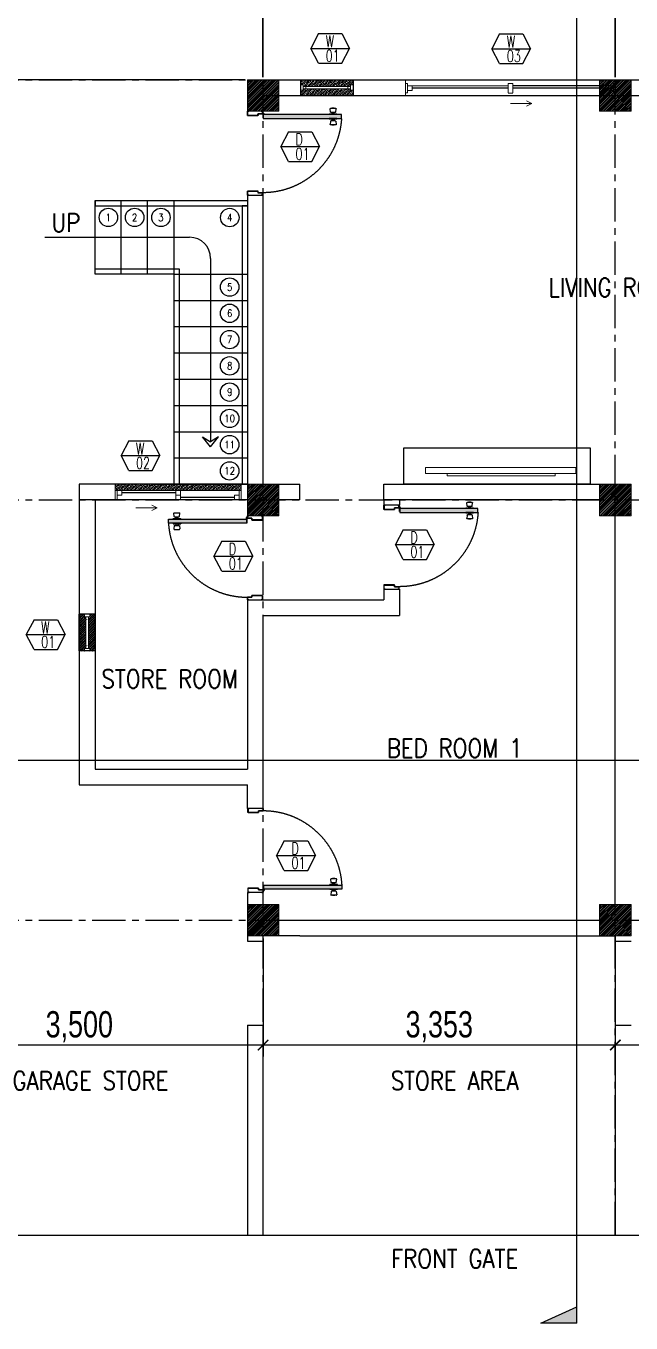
# Model space of a CAD drawing. Header units: millimetres. Extents: x -248340 to 456025, y 261499 to 1049645.
# Drawn here: x -106975 to -101214, y 372978 to 385326 of the extents above; entities that cross this region are included whole.
import ezdxf
from ezdxf.enums import TextEntityAlignment as Align

# ---------------------------------------------------------------- set-up
doc = ezdxf.new("R2010")
doc.units = ezdxf.units.MM
doc.header["$LTSCALE"] = 8
doc.header["$MEASUREMENT"] = 0
doc.header["$PDMODE"] = 3
doc.header["$PDSIZE"] = 0.3125
for name, pattern in [('CENTER', [50.8, 31.75, -6.35, 6.35, -6.35]), ('CONTINOUS', [0]), ('DASHED2', [0.375, 0.25, -0.125]), ('HIDDEN', [9.525, 6.35, -3.175])]:
    doc.linetypes.add(name, pattern=pattern)
doc.layers.get('0').update_dxf_attribs({"linetype": 'CONTINUOUS'})
doc.layers.get('DEFPOINTS').update_dxf_attribs({"color": 8, "linetype": 'CONTINUOUS'})
for name, color, linetype, lineweight in [('A-ANNO-DIMS', 211, 'CONTINUOUS', 9), ('A-GLAZ', 151, 'CONTINUOUS', 18), ('DIM', 2, 'CONTINUOUS', 25)]:
    doc.layers.add(name, color=color, linetype=linetype, lineweight=lineweight)
for name, color, linetype in [('ar_column', 7, 'CONTINUOUS'), ('ar_furniture', 6, 'CONTINOUS'), ('ar_grid', 10, 'CENTER'), ('AR_ROOF', 7, 'CONTINUOUS'), ('ar_stairs', 7, 'CONTINOUS'), ('ar_wall', 7, 'CONTINOUS'), ('ar_xsection', 5, 'CONTINOUS'), ('PDF_Geometry', 7, 'CONTINUOUS'), ('TEXT', 2, 'CONTINUOUS')]:
    doc.layers.add(name, color=color, linetype=linetype)
doc.styles.add('EN-SCL-DIM', font='swisscl.ttf')
doc.styles.add('ROMANS', font='ROMANS', dxfattribs={"width": 0.8, "bigfont": 'BIGFONT'})
doc.styles.get("Standard").update_dxf_attribs({"font": 'txt.shx', "width": 0.7, "bigfont": 'extfont.shx'})
doc.dimstyles.new('SC50', dxfattribs={"dimscale": 0.5, "dimtxt": 250, "dimasz": 200, "dimexe": 220, "dimexo": 50, "dimgap": 50, "dimtad": 1, "dimdec": 0, "dimrnd": 1, "dimzin": 0, "dimdsep": 46, "dimlunit": 6, "dimtxsty": 'EN-SCL-DIM', "dimblk": 'ARCHTICK', "dimcen": 100, "dimdle": 220, "dimclrd": 1, "dimclre": 1, "dimclrt": 3, "dimadec": 0, "dimazin": 0, "dimtfac": 1, "dimtdec": 0, "dimtofl": 0, "dimtmove": 0, "dimatfit": 3, "dimldrblk": 'OPEN90', "dimfxl": 1, "dimtolj": 1, "dimtzin": 0, "dimarcsym": 1})

# ---------------------------------------------------------------- blocks, each defined once
blk = doc.blocks.new('column')
at = {"layer": 'A-ANNO-DIMS', "ltscale": 1.25}
h = blk.add_hatch(dxfattribs=at)
h.set_pattern_fill('ANSI32', color=5, scale=50)
h.paths.add_polyline_path([(50520, -350284), (50820, -350284), (50820, -349984), (50520, -349984)])
at = {"layer": 'A-ANNO-DIMS', "color": 0, "ltscale": 1.25}
blk.add_lwpolyline([(50520, -350284), (50820, -350284), (50820, -349984), (50520, -349984)], close=True, dxfattribs=at)
blk = doc.blocks.new('M_Window-Sliding-Double - 1200 x 1200mm-712927-4_ 2ND FLR FFL')
at = {"layer": 'A-GLAZ'}
for p, q in [((198.4, 147.39), (249.2, 172.79)), ((198.4, 147.39), (249.2, 121.99)), ((198.4, 147.39), (401.6, 147.39)), ((600, 71.19), (-600, 71.19)), ((-536.5, 71.19), (-22.225, 71.19)), ((22.225, 71.19), (580.95, 71.19)), ((-600, -78.81), (600, -78.81)), ((-580.95, -17.71), (-22.225, -17.71)), ((22.225, -17.71), (536.5, -17.71))]:
    blk.add_line(p, q, dxfattribs=at)
at = {"layer": 'A-GLAZ', "lineweight": 18}
for p, q in [((-600, 71.19), (-600, -78.81)), ((-600, 71.19), (-536.5, 71.19)), ((-580.95, 71.19), (-580.95, -17.71)), ((-536.5, 26.74), (-580.95, 26.74)), ((-536.5, 71.19), (-536.5, 26.74)), ((-22.225, -17.71), (-22.225, 71.19)), ((-22.225, 71.19), (22.225, 71.19)), ((22.225, 26.74), (-22.225, 26.74)), ((22.225, 71.19), (22.225, -17.71)), ((536.5, 26.74), (536.5, -17.71)), ((580.95, 26.74), (536.5, 26.74)), ((580.95, 71.19), (600, 71.19)), ((580.95, 71.19), (580.95, -17.71)), ((600, -78.81), (600, 71.19)), ((-600, -17.71), (-580.95, -17.71)), ((-22.225, -17.71), (22.225, -17.71)), ((536.5, -17.71), (600, -17.71))]:
    blk.add_line(p, q, dxfattribs=at)
at = {"layer": 'A-GLAZ', "lineweight": 25}
for p, q in [((-536.5, 48.965), (-22.225, 48.965)), ((22.225, 4.515), (536.5, 4.515))]:
    blk.add_line(p, q, dxfattribs=at)
blk = doc.blocks.new('Pta 0.7 Der .15 Abierta')
blk.add_hatch(color=9).paths.add_polyline_path([(-0.064, 0.017), (-0.064, 0.712), (-0.029, 0.712), (-0.029, 0.017)])
h = blk.add_hatch(color=256)
h.paths.add_polyline_path([(0, -0.111), (0, -0.122), (-0.036, -0.122), (-0.036, -0.029), (-0.021, -0.029), (-0.021, 0.011), (0, 0.011), (0, 0), (0.001, 0), (0.001, 0.012), (-0.022, 0.012), (-0.022, -0.028), (-0.037, -0.028), (-0.037, -0.123), (0.001, -0.123), (0.001, -0.111)])
h.paths.add_polyline_path([(-0.744, -0.111), (-0.744, -0.122), (-0.708, -0.122), (-0.708, -0.029), (-0.723, -0.029), (-0.723, 0.011), (-0.744, 0.011), (-0.744, 0), (-0.745, 0), (-0.745, 0.012), (-0.722, 0.012), (-0.722, -0.028), (-0.707, -0.028), (-0.707, -0.123), (-0.745, -0.123), (-0.745, -0.111)])
for p, q in [((-0.122, 0.649), (-0.122, 0.628)), ((-0.12, 0.649), (-0.122, 0.649)), ((-0.12, 0.628), (-0.122, 0.628)), ((-0.12, 0.662), (-0.12, 0.615)), ((-0.087, 0.661), (-0.116, 0.665)), ((-0.087, 0.616), (-0.116, 0.612)), ((-0.085, 0.658), (-0.085, 0.619)), ((-0.074, 0.647), (-0.085, 0.647)), ((-0.074, 0.63), (-0.085, 0.63)), ((-0.074, 0.629), (-0.074, 0.648)), ((-0.064, 0.672), (-0.07, 0.672)), ((-0.07, 0.672), (-0.07, 0.604)), ((-0.064, 0.604), (-0.07, 0.604)), ((-0.064, 0.672), (-0.064, 0.604)), ((-0.029, 0.672), (-0.024, 0.672)), ((-0.029, 0.672), (-0.029, 0.604)), ((-0.029, 0.604), (-0.024, 0.604)), ((-0.024, 0.672), (-0.024, 0.604)), ((-0.019, 0.629), (-0.019, 0.648)), ((-0.019, 0.647), (-0.009, 0.647)), ((-0.019, 0.63), (-0.009, 0.63)), ((-0.009, 0.658), (-0.009, 0.619)), ((-0.006, 0.661), (0.023, 0.665)), ((-0.006, 0.616), (0.023, 0.612)), ((0.026, 0.662), (0.026, 0.615)), ((0.026, 0.649), (0.028, 0.649)), ((0.026, 0.628), (0.028, 0.628)), ((0.028, 0.649), (0.028, 0.628))]:
    blk.add_line(p, q)
for points in [[(-0.064, 0.017), (-0.064, 0.712), (-0.029, 0.712), (-0.029, 0.017)], [(-0.744, -0.111), (-0.744, -0.122), (-0.708, -0.122), (-0.708, -0.029), (-0.723, -0.029), (-0.723, 0.011), (-0.744, 0.011), (-0.744, 0), (-0.745, 0), (-0.745, 0.012), (-0.722, 0.012), (-0.722, -0.028), (-0.707, -0.028), (-0.707, -0.123), (-0.745, -0.123), (-0.745, -0.111)], [(0, -0.111), (0, -0.122), (-0.036, -0.122), (-0.036, -0.029), (-0.021, -0.029), (-0.021, 0.011), (0, 0.011), (0, 0), (0.001, 0), (0.001, 0.012), (-0.022, 0.012), (-0.022, -0.028), (-0.037, -0.028), (-0.037, -0.123), (0.001, -0.123), (0.001, -0.111)]]:
    blk.add_lwpolyline(points, close=True)
for points in [[(-0.025, 0.016, 0.414214), (-0.026, 0.017), (-0.056, 0.017), (-0.056, 0.016), (-0.026, 0.016, 12.92773), (-0.026, 0.018), (-0.025, 0.017, -13.063763), (-0.025, 0.016)], [(-0.023, 0.014, -0.414214), (-0.022, 0.013), (-0.022, -0.017), (-0.023, -0.017), (-0.023, 0.013, -12.92773), (-0.022, 0.013), (-0.022, 0.014, 13.063763), (-0.023, 0.014)]]:
    blk.add_lwpolyline(points, format="xyb", close=True)
at = {"color": 8, "linetype": 'HIDDEN'}
blk.add_arc((-0.022, 0.014), 0.7, 93.4999, 180.1273, dxfattribs=at)
for centre, radius, start, end in [((-0.117, 0.662), 0.003, 82.0235, 180), ((-0.117, 0.615), 0.003, 180, 277.9765), ((-0.088, 0.658), 0.003, 0, 82.0235), ((-0.088, 0.619), 0.003, 277.9765, 0), ((-0.074, 0.652), 0.00392, 264.8527, 9.8194), ((-0.074, 0.625), 0.00392, 350.1806, 95.1473), ((-0.02, 0.652), 0.00392, 170.1806, 275.1473), ((-0.02, 0.625), 0.00392, 84.8527, 189.8194), ((-0.006, 0.658), 0.003, 97.9765, 180), ((-0.006, 0.619), 0.003, 180, 262.0235), ((0.023, 0.662), 0.003, 0, 97.9765), ((0.023, 0.615), 0.003, 262.0235, 0)]:
    blk.add_arc(centre, radius, start, end)
blk = doc.blocks.new('wind')
at = {"layer": 'A-GLAZ'}
for p, q in [((54025, -350529), (54025, -350629)), ((54525, -350629), (54525, -350529)), ((54525, -350529), (54525, -350629)), ((54050, -350554), (54025, -350554)), ((54050, -350604), (54025, -350604)), ((54050, -350554), (54050, -350604)), ((54050, -350561), (54052, -350561)), ((54050, -350567), (54500, -350567)), ((54050, -350592), (54500, -350592)), ((54050, -350597), (54052, -350597)), ((54052, -350561), (54052, -350564)), ((54052, -350564), (54055, -350564)), ((54052, -350597), (54052, -350594)), ((54052, -350594), (54055, -350594)), ((54055, -350564), (54055, -350567)), ((54055, -350594), (54055, -350592)), ((54497, -350564), (54494, -350564)), ((54494, -350564), (54494, -350567)), ((54494, -350594), (54494, -350592)), ((54497, -350594), (54494, -350594)), ((54500, -350561), (54497, -350561)), ((54497, -350561), (54497, -350564)), ((54497, -350597), (54497, -350594)), ((54500, -350597), (54497, -350597)), ((54500, -350554), (54500, -350604)), ((54500, -350554), (54525, -350554)), ((54500, -350604), (54525, -350604))]:
    blk.add_line(p, q, dxfattribs=at)
at = {"layer": 'A-GLAZ', "linetype": 'DASHED2'}
for p, q in [((54075, -350567), (54075, -350592)), ((54475, -350567), (54475, -350592))]:
    blk.add_line(p, q, dxfattribs=at)
blk = doc.blocks.new('A$C9f2874aa')
at = {"layer": 'PDF_Geometry', "lineweight": 13}
for points in [[(0, 1431), (57, 1431), (57, 0), (0, 0)], [(57, 1232), (78, 1232), (78, 206), (57, 206)]]:
    blk.add_lwpolyline(points, close=True, dxfattribs=at)
blk = doc.blocks.new('231231')
at = {"layer": 'ar_wall', "ltscale": 1.25, "true_color": 0x939598}
h = blk.add_hatch(dxfattribs=at)
h.set_pattern_fill('ANSI33', color=252, scale=75)
h.paths.add_polyline_path([(57096, -385360), (57093, -385360), (57093, -385357), (57090, -385357), (57090, -385355), (57083, -385355), (57083, -385330), (57058, -385330), (57033, -385330), (57033, -385680), (57083, -385680), (57083, -385655), (57090, -385655), (57090, -385652), (57093, -385652), (57093, -385649), (57096, -385649)])
h.paths.add_polyline_path([(57183, -385330), (57133, -385330), (57133, -385355), (57126, -385355), (57126, -385357), (57123, -385357), (57123, -385360), (57121, -385360), (57121, -385649), (57123, -385649), (57123, -385652), (57126, -385652), (57126, -385655), (57133, -385655), (57133, -385680), (57183, -385680)])
at = {"layer": 'A-GLAZ'}
for p, q in [((57058, -385330), (57158, -385330)), ((57158, -385330), (57058, -385330)), ((57083, -385355), (57083, -385330)), ((57133, -385355), (57083, -385355)), ((57090, -385355), (57090, -385357)), ((57090, -385357), (57093, -385357)), ((57093, -385357), (57093, -385360)), ((57096, -385655), (57096, -385355)), ((57121, -385655), (57121, -385355)), ((57126, -385357), (57123, -385357)), ((57123, -385357), (57123, -385360)), ((57126, -385355), (57126, -385357)), ((57133, -385355), (57133, -385330)), ((57093, -385360), (57096, -385360)), ((57123, -385360), (57121, -385360)), ((57158, -385680), (57058, -385680)), ((57133, -385655), (57083, -385655)), ((57083, -385655), (57083, -385680)), ((57090, -385655), (57090, -385652)), ((57090, -385652), (57093, -385652)), ((57093, -385652), (57093, -385649)), ((57093, -385649), (57096, -385649)), ((57123, -385649), (57121, -385649)), ((57123, -385652), (57123, -385649)), ((57126, -385652), (57123, -385652)), ((57126, -385655), (57126, -385652)), ((57133, -385655), (57133, -385680))]:
    blk.add_line(p, q, dxfattribs=at)
at = {"layer": 'A-GLAZ', "linetype": 'DASHED2'}
for p, q in [((57121, -385380), (57096, -385380)), ((57121, -385630), (57096, -385630))]:
    blk.add_line(p, q, dxfattribs=at)
at = {"layer": 'ar_wall', "ltscale": 1.25}
for p, q in [((57183, -385330), (57033, -385330)), ((57033, -385680), (57033, -385330)), ((57183, -385680), (57183, -385330)), ((57183, -385680), (57033, -385680))]:
    blk.add_line(p, q, dxfattribs=at)
blk = doc.blocks.new('4123')
at = {"layer": 'A-GLAZ'}
for p, q in [((53676, -349984), (51676, -349984)), ((52654, -350042), (51695, -350042)), ((51676, -350134), (53676, -350134)), ((53054, -350134), (52495, -350134)), ((53613, -350134), (53099, -350134)), ((52878, -350211), (52675, -350211)), ((52878, -350211), (52827, -350185)), ((52878, -350211), (52827, -350236))]:
    blk.add_line(p, q, dxfattribs=at)
at = {"layer": 'A-GLAZ', "lineweight": 18}
for p, q in [((51676, -349984), (51676, -350134)), ((51695, -350019), (51676, -350019)), ((51676, -350042), (51676, -350042)), ((51695, -350108), (51695, -350019)), ((51740, -350042), (51695, -350042)), ((51740, -350086), (51740, -350042)), ((52699, -350019), (52654, -350019)), ((52654, -350108), (52654, -350019)), ((52699, -350019), (52699, -350108)), ((53613, -350042), (53657, -350042)), ((53613, -350086), (53613, -350042)), ((53676, -350020), (53657, -350020)), ((53657, -350108), (53657, -350020)), ((53676, -350134), (53676, -349984)), ((51695, -350108), (51676, -350108)), ((51695, -350086), (51740, -350086)), ((52654, -350111), (52699, -350111)), ((53099, -350134), (53054, -350134)), ((53657, -350086), (53613, -350086)), ((53676, -350134), (53613, -350134)), ((53657, -350108), (53676, -350108))]:
    blk.add_line(p, q, dxfattribs=at)
at = {"layer": 'A-GLAZ', "lineweight": 25}
for p, q in [((53613, -350042), (52699, -350042)), ((52654, -350064), (51740, -350064)), ((53613, -350064), (52699, -350064))]:
    blk.add_line(p, q, dxfattribs=at)
at = {"layer": 'A-GLAZ', "color": 252, "linetype": 'Continuous', "true_color": 0x939598}
blk.add_line((52991, -350042), (52992, -350041), dxfattribs=at)
blk = doc.blocks.new('_ArchTick')
at = {"color": 0, "linetype": 'ByBlock', "const_width": 0.15}
blk.add_lwpolyline([(-0.5, -0.5), (0.5, 0.5)], dxfattribs=at)
blk = doc.blocks.new('*D973')
at = {"layer": 'DEFPOINTS', "color": 0, "ltscale": 1.25, "transparency": 16777216}
for p in [(-104717, 386385), (-108217, 384813), (-104717, 384813)]:
    blk.add_point(p, dxfattribs=at)
at = {"layer": 'DIM', "color": 1, "lineweight": -2, "ltscale": 1.25, "transparency": 16777216}
for p, q in [((-108217, 384838), (-108217, 386495)), ((-104717, 384838), (-104717, 386495)), ((-108327, 386385), (-104607, 386385))]:
    blk.add_line(p, q, dxfattribs=at)
at = {"layer": 'DIM', "color": 1, "lineweight": -2, "ltscale": 1.25, "transparency": 16777216, "xscale": 100, "yscale": 100, "zscale": 100, "rotation": 180}
blk.add_blockref('_ArchTick', (-108217, 386385), dxfattribs=at)
at = {"layer": 'DIM', "color": 1, "lineweight": -2, "ltscale": 1.25, "transparency": 16777216, "xscale": 100, "yscale": 100, "zscale": 100}
blk.add_blockref('_ArchTick', (-104717, 386385), dxfattribs=at)
at = {"layer": 'DIM', "color": 3, "ltscale": 1.25, "transparency": 16777216, "insert": (-106467, 386559), "char_height": 125, "attachment_point": 5, "style": 'EN-SCL-DIM'}
blk.add_mtext('\\A1;{\\H2x;3,500}', dxfattribs=at)
blk = doc.blocks.new('_Open90')
at = {"color": 0, "linetype": 'ByBlock', "lineweight": -2}
for p, q in [((0, 0), (-1, 0)), ((-0.5, 0.5), (0, 0)), ((0, 0), (-0.5, -0.5))]:
    blk.add_line(p, q, dxfattribs=at)
blk = doc.blocks.new('*D972')
at = {"layer": 'DEFPOINTS', "color": 0, "ltscale": 1.25, "transparency": 16777216}
for p in [(-99710, 386385), (-101364, 384813), (-99710, 384813)]:
    blk.add_point(p, dxfattribs=at)
at = {"layer": 'DIM', "color": 1, "lineweight": -2, "ltscale": 1.25, "transparency": 16777216}
for p, q in [((-101364, 384838), (-101364, 386495)), ((-99710, 384838), (-99710, 386495)), ((-101474, 386385), (-99600, 386385))]:
    blk.add_line(p, q, dxfattribs=at)
at = {"layer": 'DIM', "color": 1, "lineweight": -2, "ltscale": 1.25, "transparency": 16777216, "xscale": 100, "yscale": 100, "zscale": 100, "rotation": 180}
blk.add_blockref('_ArchTick', (-101364, 386385), dxfattribs=at)
at = {"layer": 'DIM', "color": 1, "lineweight": -2, "ltscale": 1.25, "transparency": 16777216, "xscale": 100, "yscale": 100, "zscale": 100}
blk.add_blockref('_ArchTick', (-99710, 386385), dxfattribs=at)
at = {"layer": 'DIM', "color": 3, "ltscale": 1.25, "transparency": 16777216, "insert": (-100537, 386559), "char_height": 125, "attachment_point": 5, "style": 'EN-SCL-DIM'}
blk.add_mtext('\\A1;{\\H2x;1,653}', dxfattribs=at)
blk = doc.blocks.new('*D976')
at = {"layer": 'DEFPOINTS', "color": 0, "ltscale": 1.25, "transparency": 16777216}
for p in [(-101364, 376663), (-98310, 376663), (-101364, 375625)]:
    blk.add_point(p, dxfattribs=at)
at = {"layer": 'DIM', "color": 1, "lineweight": -2, "ltscale": 1.25, "transparency": 16777216}
for p, q in [((-101364, 376638), (-101364, 375515)), ((-98310, 376638), (-98310, 375515)), ((-98200, 375625), (-101474, 375625))]:
    blk.add_line(p, q, dxfattribs=at)
at = {"layer": 'DIM', "color": 1, "lineweight": -2, "ltscale": 1.25, "transparency": 16777216, "xscale": 100, "yscale": 100, "zscale": 100, "rotation": 180}
blk.add_blockref('_ArchTick', (-101364, 375625), dxfattribs=at)
at = {"layer": 'DIM', "color": 1, "lineweight": -2, "ltscale": 1.25, "transparency": 16777216, "xscale": 100, "yscale": 100, "zscale": 100}
blk.add_blockref('_ArchTick', (-98310, 375625), dxfattribs=at)
at = {"layer": 'DIM', "color": 3, "ltscale": 1.25, "transparency": 16777216, "insert": (-99837, 375799), "char_height": 125, "attachment_point": 5, "style": 'EN-SCL-DIM'}
blk.add_mtext('\\A1;{\\H2x;3,053}', dxfattribs=at)
blk = doc.blocks.new('*D977')
at = {"layer": 'DEFPOINTS', "color": 0, "ltscale": 1.25, "transparency": 16777216}
for p in [(-104717, 376663), (-101364, 376663), (-104717, 375625)]:
    blk.add_point(p, dxfattribs=at)
at = {"layer": 'DIM', "color": 1, "lineweight": -2, "ltscale": 1.25, "transparency": 16777216}
for p, q in [((-104717, 376638), (-104717, 375515)), ((-101364, 376638), (-101364, 375515)), ((-101254, 375625), (-104827, 375625))]:
    blk.add_line(p, q, dxfattribs=at)
at = {"layer": 'DIM', "color": 1, "lineweight": -2, "ltscale": 1.25, "transparency": 16777216, "xscale": 100, "yscale": 100, "zscale": 100, "rotation": 180}
blk.add_blockref('_ArchTick', (-104717, 375625), dxfattribs=at)
at = {"layer": 'DIM', "color": 1, "lineweight": -2, "ltscale": 1.25, "transparency": 16777216, "xscale": 100, "yscale": 100, "zscale": 100}
blk.add_blockref('_ArchTick', (-101364, 375625), dxfattribs=at)
at = {"layer": 'DIM', "color": 3, "ltscale": 1.25, "transparency": 16777216, "insert": (-103040, 375799), "char_height": 125, "attachment_point": 5, "style": 'EN-SCL-DIM'}
blk.add_mtext('\\A1;{\\H2x;3,353}', dxfattribs=at)
blk = doc.blocks.new('*D978')
at = {"layer": 'DEFPOINTS', "color": 0, "ltscale": 1.25, "transparency": 16777216}
for p in [(-108217, 376663), (-104717, 376663), (-108217, 375625)]:
    blk.add_point(p, dxfattribs=at)
at = {"layer": 'DIM', "color": 1, "lineweight": -2, "ltscale": 1.25, "transparency": 16777216}
for p, q in [((-108217, 376638), (-108217, 375515)), ((-104717, 376638), (-104717, 375515)), ((-104607, 375625), (-108327, 375625))]:
    blk.add_line(p, q, dxfattribs=at)
at = {"layer": 'DIM', "color": 1, "lineweight": -2, "ltscale": 1.25, "transparency": 16777216, "xscale": 100, "yscale": 100, "zscale": 100, "rotation": 180}
blk.add_blockref('_ArchTick', (-108217, 375625), dxfattribs=at)
at = {"layer": 'DIM', "color": 1, "lineweight": -2, "ltscale": 1.25, "transparency": 16777216, "xscale": 100, "yscale": 100, "zscale": 100}
blk.add_blockref('_ArchTick', (-104717, 375625), dxfattribs=at)
at = {"layer": 'DIM', "color": 3, "ltscale": 1.25, "transparency": 16777216, "insert": (-106467, 375799), "char_height": 125, "attachment_point": 5, "style": 'EN-SCL-DIM'}
blk.add_mtext('\\A1;{\\H2x;3,500}', dxfattribs=at)
blk = doc.blocks.new('*D980')
at = {"layer": 'DEFPOINTS', "color": 0, "ltscale": 1.25, "transparency": 16777216}
for p in [(-109192, 384813), (-104867, 384813), (-108227, 380813)]:
    blk.add_point(p, dxfattribs=at)
at = {"layer": 'DIM', "color": 1, "lineweight": -2, "ltscale": 1.25, "transparency": 16777216}
for p, q in [((-109192, 380703), (-109192, 384923)), ((-104892, 384813), (-109302, 384813)), ((-108252, 380813), (-109302, 380813))]:
    blk.add_line(p, q, dxfattribs=at)
at = {"layer": 'DIM', "color": 1, "lineweight": -2, "ltscale": 1.25, "transparency": 16777216, "xscale": 100, "yscale": 100, "zscale": 100}
for p, rotation in [((-109192, 384813), 90), ((-109192, 380813), 270)]:
    blk.add_blockref('_ArchTick', p, dxfattribs=dict(at, rotation=rotation))
at = {"layer": 'DIM', "color": 3, "ltscale": 1.25, "transparency": 16777216, "insert": (-109365, 382813), "char_height": 125, "attachment_point": 5, "rotation": 90, "style": 'EN-SCL-DIM'}
blk.add_mtext('\\A1;{\\H2x;4,000}', dxfattribs=at)
blk = doc.blocks.new('*D1005')
at = {"layer": 'DEFPOINTS', "color": 0, "ltscale": 1.25, "transparency": 16777216}
for p in [(-101361, 388377), (-104720, 384813), (-101361, 384813)]:
    blk.add_point(p, dxfattribs=at)
at = {"layer": 'DIM', "color": 1, "lineweight": -2, "ltscale": 1.25, "transparency": 16777216}
for p, q in [((-104720, 384838), (-104720, 388487)), ((-101361, 384838), (-101361, 388487)), ((-104830, 388377), (-101251, 388377))]:
    blk.add_line(p, q, dxfattribs=at)
at = {"layer": 'DIM', "color": 1, "lineweight": -2, "ltscale": 1.25, "transparency": 16777216, "xscale": 100, "yscale": 100, "zscale": 100, "rotation": 180}
blk.add_blockref('_ArchTick', (-104720, 388377), dxfattribs=at)
at = {"layer": 'DIM', "color": 1, "lineweight": -2, "ltscale": 1.25, "transparency": 16777216, "xscale": 100, "yscale": 100, "zscale": 100}
blk.add_blockref('_ArchTick', (-101361, 388377), dxfattribs=at)
at = {"layer": 'DIM', "color": 3, "ltscale": 1.25, "transparency": 16777216, "insert": (-102964, 388551), "char_height": 125, "attachment_point": 5, "style": 'EN-SCL-DIM'}
blk.add_mtext('\\A1;{\\H2x;3,359}', dxfattribs=at)

msp = doc.modelspace()

# ---------------------------------------------------------------- hatches: boundary and pattern name
at = {"layer": 'A-GLAZ', "true_color": 0x939598}
h = msp.add_hatch(dxfattribs=at)
h.set_pattern_fill('ANSI33', color=252, scale=100)
h.set_pattern_definition([(45, (-155530.85, 734797.869), (-17.6776695, 17.6776695), []), (45, (-155513.171, 734797.869), (-17.6776695, 17.6776695), [12.5, -6.25])])
h.paths.add_polyline_path([(-103860.709, 384788.423), (-103860.709, 384813.334), (-104360.709, 384813.334), (-104360.709, 384763.423), (-104335.709, 384763.423), (-104335.709, 384756.437), (-104333.245, 384756.437), (-104333.245, 384753.392), (-104330.168, 384753.392), (-103891.25, 384750.953), (-103891.25, 384753.392), (-103888.173, 384753.392), (-103888.173, 384756.437), (-103885.709, 384763.423), (-103860.709, 384763.423)])
h.paths.add_polyline_path([(-103860.709, 384713.423), (-103885.709, 384713.423), (-103885.709, 384720.408), (-103888.173, 384720.408), (-103888.173, 384723.453), (-103891.25, 384723.453), (-104330.168, 384725.892), (-104330.168, 384723.453), (-104333.245, 384723.453), (-104333.245, 384720.408), (-104335.709, 384713.423), (-104360.709, 384713.423), (-104360.709, 384688.423), (-104360.709, 384663.334), (-103860.709, 384663.334)])
h = msp.add_hatch(dxfattribs=at)
h.set_pattern_fill('ANSI33', color=252, scale=100)
h.set_pattern_definition([(45, (-155237.038, 734797.874), (-17.6776695, 17.6776695), []), (45, (-155219.36, 734797.874), (-17.6776695, 17.6776695), [12.5, -6.25])])
h.paths.add_polyline_path([(-105766.898, 380963.428), (-106127.149, 380963.428), (-106127.153, 380902.417), (-106063.653, 380902.412), (-105549.378, 380902.374), (-105504.928, 380902.371), (-104946.203, 380902.329), (-104927.153, 380902.328), (-104927.149, 380963.428)])
at = {"layer": 'ar_xsection', "ltscale": 1.25}
h = msp.add_hatch(color=256, dxfattribs=at)
h.dxf.hatch_style = 1
h.paths.add_polyline_path([(-101730.14, 372978.304), (-102071.91, 372978.304), (-101730.14, 373131.597)])

# ---------------------------------------------------------------- linework, layer by layer
at = {"layer": 'A-ANNO-DIMS', "color": 0, "ltscale": 1.25}
msp.add_lwpolyline([(-101513.698, 384513.428), (-101213.698, 384513.428), (-101213.698, 384813.428), (-101513.698, 384813.428)], close=True, dxfattribs=at)
at = {"layer": 'ar_furniture', "ltscale": 1.25}
msp.add_lwpolyline([(-103376.175, 381308.431), (-101603.496, 381308.431), (-101603.496, 380963.428), (-103376.175, 380963.428)], close=True, dxfattribs=at)
at = {"layer": 'ar_grid', "ltscale": 1.25}
for p, q in [((-104716.898, 373813.428), (-104716.898, 393151.621)), ((-101363.698, 373813.428), (-101363.698, 393151.621)), ((-109901.528, 384813.428), (-96710.498, 384813.428)), ((-109901.528, 380813.428), (-96710.498, 380813.428)), ((-109901.528, 376813.428), (-96710.498, 376813.428)), ((-110768.248, 373813.428), (-96710.498, 373813.428))]:
    msp.add_line(p, q, dxfattribs=at)
at = {"layer": 'AR_ROOF', "ltscale": 1.25}
msp.add_line((-104866.898, 383713.428), (-104866.898, 380963.428), dxfattribs=at)
at = {"layer": 'ar_stairs', "ltscale": 1.25}
for p, q in [((-105566.898, 383663.428), (-104866.898, 383663.428)), ((-105566.898, 382963.428), (-104866.898, 382963.428)), ((-105566.898, 382713.428), (-104866.898, 382713.428)), ((-105566.898, 382463.428), (-104866.898, 382463.428)), ((-105566.898, 382213.428), (-104866.898, 382213.428)), ((-105566.898, 381963.428), (-104866.898, 381963.428)), ((-105566.898, 381713.428), (-104866.898, 381713.428)), ((-105566.898, 381463.428), (-104866.898, 381463.428)), ((-105566.898, 381213.428), (-104866.898, 381213.428)), ((-105766.898, 380963.428), (-104866.898, 380963.428))]:
    msp.add_line(p, q, dxfattribs=at)
at = {"layer": 'ar_wall', "ltscale": 1.25}
for p, q in [((-104866.898, 384813.428), (-98310.498, 384813.428)), ((-104866.898, 384813.428), (-104866.898, 384513.428)), ((-104360.709, 384813.423), (-104360.709, 384663.423)), ((-103860.709, 384813.423), (-103860.709, 384663.423)), ((-104716.898, 384663.428), (-98460.498, 384663.428)), ((-104716.898, 384513.428), (-104716.898, 384663.428)), ((-106316.898, 382963.428), (-106316.898, 383663.428)), ((-106316.898, 383663.428), (-105566.898, 383663.428)), ((-106316.898, 383663.428), (-106316.898, 383613.428)), ((-106066.898, 382963.428), (-106066.898, 383663.428)), ((-105816.898, 382963.428), (-105816.898, 383663.428)), ((-105566.898, 383663.428), (-105566.898, 380963.428)), ((-104866.898, 383713.428), (-104716.898, 383713.428)), ((-104716.898, 380963.428), (-104716.898, 383713.428)), ((-106316.898, 383613.428), (-104866.898, 383613.428)), ((-104866.898, 383613.428), (-104916.898, 383613.428)), ((-104916.898, 383613.428), (-104916.898, 380963.428)), ((-106796.491, 383313.428), (-105416.898, 383313.428)), ((-106316.898, 382963.428), (-106316.898, 383013.428)), ((-106316.898, 383013.428), (-105566.898, 383013.428)), ((-105566.898, 383013.428), (-105516.898, 383013.428)), ((-105516.898, 383013.428), (-105517.05, 380963.462)), ((-105216.898, 383113.428), (-105216.898, 381367.192)), ((-105566.898, 382963.428), (-106316.898, 382963.428)), ((-105216.898, 381320.216), (-105292.566, 381414.167)), ((-105292.566, 381414.167), (-105216.898, 381367.192)), ((-105216.898, 381320.216), (-105141.229, 381414.167)), ((-105141.229, 381414.167), (-105216.898, 381367.192)), ((-104866.898, 380963.428), (-106466.898, 380963.428)), ((-106466.898, 380963.428), (-106466.898, 378100.76)), ((-105517.05, 380963.462), (-105566.898, 380963.465)), ((-104716.898, 380963.428), (-104366.898, 380963.428)), ((-104366.898, 380813.428), (-104366.898, 380963.428)), ((-103566.898, 380963.428), (-101363.698, 380963.428)), ((-103566.898, 380813.428), (-103566.898, 380963.428)), ((-104866.898, 380813.428), (-106466.898, 380813.428)), ((-106316.898, 380813.428), (-106316.898, 378250.76)), ((-104366.898, 380813.428), (-104566.898, 380813.428)), ((-101513.698, 380813.428), (-103566.898, 380813.428)), ((-103566.898, 380813.428), (-103566.898, 380763.428)), ((-103416.898, 380813.428), (-103416.898, 380763.428)), ((-101363.698, 376963.428), (-101363.698, 380813.428)), ((-103416.898, 380763.428), (-103566.898, 380763.428)), ((-103566.898, 380004.179), (-103566.898, 379863.428)), ((-103566.898, 379963.428), (-103416.898, 379963.428)), ((-103416.898, 379963.428), (-103416.898, 379713.428)), ((-104866.898, 379888.093), (-104866.898, 378250.76)), ((-104866.898, 379863.428), (-104716.898, 379863.428)), ((-104716.898, 379863.428), (-103566.898, 379863.428)), ((-104716.898, 379713.428), (-103416.898, 379713.428)), ((-104716.898, 377877.724), (-104716.898, 379713.428)), ((-106316.898, 378250.76), (-104866.898, 378250.76)), ((-106466.898, 378100.76), (-104866.898, 378100.76)), ((-104866.898, 377877.724), (-104866.898, 378100.76)), ((-104716.898, 377877.724), (-104866.898, 377877.724)), ((-104716.898, 376963.428), (-104716.898, 377103.461)), ((-104866.898, 377077.724), (-104866.898, 376613.428)), ((-104716.898, 377077.724), (-104866.898, 377077.724)), ((-104566.898, 376813.428), (-104566.898, 376813.428)), ((-104566.898, 376813.428), (-104366.898, 376813.428)), ((-104366.898, 376813.428), (-101513.698, 376813.428)), ((-104866.898, 376663.428), (-104866.898, 376613.428)), ((-104866.898, 376613.428), (-104716.898, 376613.428)), ((-104716.898, 376613.428), (-104716.898, 376663.428)), ((-104366.898, 376663.428), (-104716.898, 376663.428)), ((-104366.898, 376663.428), (-101363.698, 376663.428)), ((-101363.698, 376663.428), (-101363.698, 376613.428)), ((-101363.698, 376663.428), (-101363.698, 376613.428)), ((-101363.698, 376663.428), (-101363.698, 376613.428)), ((-101363.698, 376613.428), (-101213.698, 376613.428)), ((-104866.898, 375813.428), (-104866.898, 373813.428)), ((-104866.898, 375813.428), (-104716.898, 375813.428)), ((-104716.898, 373813.428), (-104716.898, 375813.428)), ((-101363.698, 375813.428), (-101363.698, 373813.284)), ((-101363.698, 375813.428), (-101213.698, 375813.428)), ((-108066.898, 373813.428), (-98460.498, 373813.428)), ((-104866.898, 373813.428), (-104716.898, 373813.428)), ((-101213.698, 373813.284), (-101363.698, 373813.284))]:
    msp.add_line(p, q, dxfattribs=at)
for centre in [(-106190.189, 383502.961), (-105940.189, 383502.961), (-105690.189, 383502.961), (-105034.185, 383501.662), (-105035.376, 382839.949), (-105035.376, 382589.949), (-105035.376, 382339.949), (-105035.376, 382089.949), (-105035.376, 381839.949), (-105035.376, 381589.949), (-105035.376, 381339.949), (-105035.376, 381089.949)]:
    msp.add_circle(centre, 87.838, dxfattribs=at)
msp.add_arc((-105416.898, 383113.428), 200, 0, 90, dxfattribs=at)
at = {"layer": 'ar_xsection', "ltscale": 1.25}
for p, q in [((-101730.14, 372978.304), (-101730.14, 387056.37)), ((-109530.108, 378337.017), (-95434.5, 378337.017)), ((-102071.91, 372978.304), (-101730.14, 373131.597)), ((-101730.14, 372978.304), (-102071.91, 372978.304))]:
    msp.add_line(p, q, dxfattribs=at)
at = {"layer": 'DEFPOINTS', "ltscale": 1.25}
for p, q in [((-104189.474, 385253.924), (-104262.812, 385112.226)), ((-104189.474, 385253.924), (-103967.021, 385253.924)), ((-103967.021, 385253.924), (-103893.684, 385112.226)), ((-102465.558, 385250.456), (-102538.895, 385108.758)), ((-102465.558, 385250.456), (-102243.105, 385250.456)), ((-102243.105, 385250.456), (-102169.767, 385108.758)), ((-104189.474, 384970.527), (-104262.812, 385112.226)), ((-104262.812, 385112.226), (-103893.684, 385112.226)), ((-103967.021, 384970.527), (-103893.684, 385112.226)), ((-102465.558, 384967.059), (-102538.895, 385108.758)), ((-102538.895, 385108.758), (-102169.767, 385108.758)), ((-102243.105, 384967.059), (-102169.767, 385108.758)), ((-104189.474, 384970.527), (-103967.021, 384970.527)), ((-102465.558, 384967.059), (-102243.105, 384967.059)), ((-104476.409, 384319.02), (-104549.746, 384177.322)), ((-104476.409, 384319.02), (-104253.956, 384319.02)), ((-104253.956, 384319.02), (-104180.619, 384177.322)), ((-104476.409, 384035.623), (-104549.746, 384177.322)), ((-104549.746, 384177.322), (-104180.619, 384177.322)), ((-104253.956, 384035.623), (-104180.619, 384177.322)), ((-104476.409, 384035.623), (-104253.956, 384035.623)), ((-105996.036, 381376.958), (-106069.374, 381235.259)), ((-105996.036, 381376.958), (-105773.584, 381376.958)), ((-105773.584, 381376.958), (-105700.246, 381235.259)), ((-105996.036, 381093.56), (-106069.374, 381235.259)), ((-106069.374, 381235.259), (-105700.246, 381235.259)), ((-105773.584, 381093.56), (-105700.246, 381235.259)), ((-105996.036, 381093.56), (-105773.584, 381093.56)), ((-105111.377, 380420.302), (-105184.715, 380278.603)), ((-105111.377, 380420.302), (-104888.925, 380420.302)), ((-104888.925, 380420.302), (-104815.587, 380278.603)), ((-103383.19, 380530.365), (-103456.528, 380388.666)), ((-103383.19, 380530.365), (-103160.738, 380530.365)), ((-103160.738, 380530.365), (-103087.4, 380388.666)), ((-103383.19, 380246.968), (-103456.528, 380388.666)), ((-103456.528, 380388.666), (-103087.4, 380388.666)), ((-103160.738, 380246.968), (-103087.4, 380388.666)), ((-105111.377, 380136.904), (-105184.715, 380278.603)), ((-105184.715, 380278.603), (-104815.587, 380278.603)), ((-104888.925, 380136.904), (-104815.587, 380278.603)), ((-103383.19, 380246.968), (-103160.738, 380246.968)), ((-105111.377, 380136.904), (-104888.925, 380136.904)), ((-106898.222, 379673.565), (-106971.56, 379531.867)), ((-106898.222, 379673.565), (-106675.769, 379673.565)), ((-106675.769, 379673.565), (-106602.432, 379531.867)), ((-106898.222, 379390.168), (-106971.56, 379531.867)), ((-106971.56, 379531.867), (-106602.432, 379531.867)), ((-106675.769, 379390.168), (-106602.432, 379531.867)), ((-106898.222, 379390.168), (-106675.769, 379390.168)), ((-104515.022, 377569.87), (-104588.36, 377428.171)), ((-104515.022, 377569.87), (-104292.57, 377569.87)), ((-104292.57, 377569.87), (-104219.232, 377428.171)), ((-104515.022, 377286.472), (-104588.36, 377428.171)), ((-104588.36, 377428.171), (-104219.232, 377428.171)), ((-104292.57, 377286.472), (-104219.232, 377428.171)), ((-104515.022, 377286.472), (-104292.57, 377286.472))]:
    msp.add_line(p, q, dxfattribs=at)

# ---------------------------------------------------------------- block references
at = {"yscale": 1072.386058982405, "zscale": 1072.386058982405}
for p, xscale, rotation in [((-104734.994, 384512.248), -1072.386058982405, 270), ((-103434.994, 380762.248), -1072.386058982405, 270), ((-104854.029, 380662.248), 1072.386058982405, 89.99999999999999), ((-104729.766, 377078.904), 1072.386058982405, 270)]:
    msp.add_blockref('Pta 0.7 Der .15 Abierta', p, dxfattribs=dict(at, xscale=xscale, rotation=rotation))
at = {"layer": 'A-GLAZ', "rotation": 179.9957455367411}
msp.add_blockref('M_Window-Sliding-Double - 1200 x 1200mm-712927-4_ 2ND FLR FFL', (-105527.155, 380884.663), dxfattribs=at)
at = {"layer": 'ar_column', "color": 0}
for p in [(-155387.038, 734797.874), (-152033.838, 734797.874), (-155387.038, 730947.874), (-152033.838, 730947.874), (-155387.038, 726947.874), (-152033.838, 726947.874)]:
    msp.add_blockref('column', p, dxfattribs=at)
at = {"layer": 'ar_furniture', "ltscale": 1.25, "rotation": 270}
msp.add_blockref('A$C9f2874aa', (-103169.671, 381121.114), dxfattribs=at)
at = {"layer": 'AR_ROOF'}
msp.add_blockref('4123', (-155037.038, 734797.874), dxfattribs=at)
at = {"layer": 'ar_wall'}
for name, p in [('wind', (-158385.213, 735317.604)), ('231231', (-163500.044, 765055.908))]:
    msp.add_blockref(name, p, dxfattribs=at)

# ---------------------------------------------------------------- texts
at = {"layer": 'DEFPOINTS', "ltscale": 1.25, "attachment_point": 1}
for s, insert, char_height in [('W', (-104121.146, 385235.48), 111.433), ('W', (-102397.23, 385232.012), 111.433), ('01', (-104121.146, 385097.839), 111.4331), ('03', (-102397.23, 385094.371), 111.4331), ('D', (-104408.081, 384300.576), 111.433), ('01', (-104408.081, 384162.936), 111.4331), ('W', (-105927.708, 381358.513), 111.433), ('02', (-105927.708, 381220.873), 111.4331), ('D', (-103314.863, 380511.921), 111.433), ('D', (-105043.049, 380401.858), 111.433), ('01', (-103314.863, 380374.28), 111.4331), ('01', (-105043.049, 380264.217), 111.4331), ('W', (-106829.894, 379655.121), 111.433), ('01', (-106829.894, 379517.48), 111.4331), ('D', (-104446.694, 377551.425), 111.433), ('01', (-104446.694, 377413.785), 111.4331)]:
    msp.add_mtext_dynamic_manual_height_columns(s, width=133.04102, gutter_width=11.143, heights=[0], dxfattribs=dict(at, insert=insert, char_height=char_height))
at = {"layer": 'TEXT', "linetype": 'Continuous', "style": 'ROMANS', "width": 0.85}
for s, height, p in [('UP', 175.7273, (-106594.663, 383453.619)), ('1', 69.823, (-106190.763, 383502.149)), ('2', 69.823, (-105940.763, 383502.149)), ('3', 69.823, (-105690.763, 383502.149)), ('4', 69.823, (-105034.185, 383501.662)), ('LIVING ROOM', 175.72729, (-101363.698, 382835.639)), ('5', 69.823, (-105035.376, 382839.949)), ('6', 69.823, (-105035.376, 382589.949)), ('7', 69.823, (-105035.376, 382339.949)), ('8', 69.823, (-105035.376, 382089.949)), ('9', 69.823, (-105035.376, 381839.949)), ('10', 69.8235, (-105035.376, 381589.949)), ('11', 69.8235, (-105035.376, 381339.949)), ('12', 69.8235, (-105035.376, 381089.949)), ('STORE ROOM', 175.7273, (-105606.167, 379109.37)), ('BED ROOM 1', 175.7273, (-102893.665, 378451.014)), ('GARAGE STORE', 175.72729, (-106361.254, 375285.716)), ('STORE AREA', 175.7273, (-102893.665, 375285.716)), ('FRONT GATE', 175.7273, (-102893.665, 373591.388))]:
    msp.add_text(s, height=height, dxfattribs=at).set_placement(p, align=Align.MIDDLE)

# ---------------------------------------------------------------- dimensions: what is measured, and where the dimension line sits
at = {"layer": 'DIM', "color": 0, "ltscale": 1.25}
dim = msp.add_linear_dim(base=(-101360.698, 388376.884), p1=(-104719.886, 384813.284), p2=(-101360.698, 384813.284), text='{\\H2x;<>}', dimstyle='SC50', dxfattribs=at)
dim.commit()
dim.dimension.update_dxf_attribs({"geometry": '*D1005', "text_midpoint": (-102963.698, 388376.884), "dimtype": 160})
for base, p1, p2, picture, middle in [((-104716.898, 386384.922), (-108216.898, 384813.284), (-104716.898, 384813.284), '*D973', (-106466.898, 386558.759)), ((-99710.498, 386384.922), (-101363.698, 384813.284), (-99710.498, 384813.284), '*D972', (-100537.098, 386558.759)), ((-108216.898, 375625.092), (-104716.898, 376663.284), (-108216.898, 376663.284), '*D978', (-106466.898, 375798.929)), ((-104716.898, 375625.092), (-101363.698, 376663.284), (-104716.898, 376663.284), '*D977', (-103040.298, 375798.929)), ((-101363.698, 375625.092), (-98310.498, 376663.284), (-101363.698, 376663.284), '*D976', (-99837.098, 375798.929))]:
    dim = msp.add_linear_dim(base=base, p1=p1, p2=p2, text='{\\H2x;<>}', dimstyle='SC50', dxfattribs=at)
    dim.commit()
    dim.dimension.update_dxf_attribs({"geometry": picture, "text_midpoint": middle})
dim = msp.add_linear_dim(base=(-109191.596, 384813.284), p1=(-108227.387, 380813.284), p2=(-104866.898, 384813.284), angle=90, text='{\\H2x;<>}', dimstyle='SC50', dxfattribs=at)
dim.commit()
dim.dimension.update_dxf_attribs({"geometry": '*D980', "text_midpoint": (-109365.269, 382813.284)})

doc.saveas('drawing.dxf')
